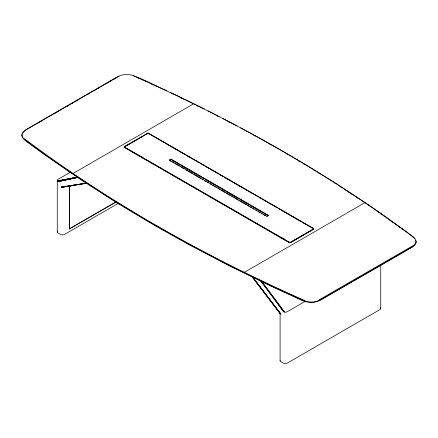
<?xml version="1.0" encoding="UTF-8"?>
<svg xmlns="http://www.w3.org/2000/svg" width="438" height="438" viewBox="0 0 438 438"><rect width="100%" height="100%" fill="white"/><g stroke="black" fill="none" stroke-linecap="round" stroke-linejoin="round"><path stroke-width="0.66" d="M416.095 242.367L415.706 239.794L414.107 237.604L406.311 231.636L372.24 207.453L336.844 184.031L306.896 165.438L279.537 149.336L251.478 133.639L222.553 118.353M21.905 135.03L22.322 133.628M416.095 241.94C416.023 244.771 413.373 246.528 411.2 247.848L320.298 300.287L316.778 301.7L313.175 302.412L309.485 302.417L305.719 301.727L301.87 300.337L271.1 286.206L229.928 266.118L190.081 245.264L155.003 225.647L117.685 203.336L81.687 180.259L43.926 154.214L25.634 140.855L22.694 137.899L21.9 135.742L22.048 133.902L23.274 131.822L25.716 129.79L116.546 77.307C120.855 74.75 126.111 73.825 131.017 74.936C143.44 78.977 154.915 85.596 166.9 90.765M415.952 242.641L414.047 245.406L411.2 247.426L320.298 299.866L316.778 301.273L313.175 301.985L309.485 301.996L305.719 301.3L301.87 299.91L271.1 285.784L226.249 263.829L186.522 242.904L148.121 221.223L107.737 196.689L68.925 171.253L47.014 155.994L25.634 140.428L23.225 138.205L21.9 135.315M22.732 132.938L23.274 132.249M23.953 131.564L24.769 130.885M25.245 130.294L118.939 76.201M412.755 245.827L319.061 299.92M38.309 122.903L39.458 122.24M40.608 121.578L41.758 120.91M54.991 113.272L56.141 112.61M57.29 111.942L58.44 111.279M66.494 106.631L67.649 105.963M71.673 103.642L72.823 102.974M74.553 101.977L77.427 100.318M88.356 94.006L89.511 93.343M95.26 90.025L96.409 89.357M97.564 88.695L98.714 88.033M106.768 83.379L108.493 82.382M109.642 81.72L110.792 81.057M114.247 79.064L115.397 78.397M70.584 172.096L58.139 179.279A2.995 1.73 0 0 0 57.362 180.949L77.345 177.204M124.157 146.807L148.099 132.988L313.843 228.674L313.843 228.992L289.901 242.816L124.157 147.124L124.157 146.807L289.901 242.499L313.843 228.674M124.157 147.124L131.75 142.744M132.917 142.071L137.006 139.711M138.173 139.038L139.339 138.359M140.51 137.685L142.262 136.678M143.429 135.999L144.595 135.326M145.766 134.652L148.099 132.988M116.136 201.945L69.374 228.943L69.297 186.9L71.668 185.537M69.297 186.9L71.739 185.575M171.028 159.087L171.028 159.728L169.369 160.68L169.369 160.045L171.028 159.087L268.631 215.436L268.631 215.759L171.028 159.405L169.369 160.363M69.297 228.899L116.059 201.902M117.921 203.571L64.583 234.363A2.995 1.73 0 0 1 60.351 234.363L58.139 233.087A2.995 1.73 0 0 1 57.663 231.001M169.369 160.045L266.972 216.394L268.631 215.436M280.878 238.141L282.056 237.456M283.156 239.482L284.339 238.798M244.344 272.332L364.92 202.663M305.784 301.043L287.416 311.648A2.995 1.73 0 0 1 284.519 312.097L260.949 280.758M58.139 181.726L77.98 177.434M77.411 177.286L57.663 181.365L78.041 177.198M57.487 181.162L77.4 177.149M57.362 180.949L77.351 177.067M61.692 187.294L86.582 183.232L61.32 187.223L61.692 187.294A2.995 1.73 0 0 0 64.583 186.851M86.417 183.155L60.97 187.125L86.483 183.15M133.579 75.703L182.027 97.981M304.421 300.413C205.767 256.635 110.781 203.621 24.391 138.742M137.242 77.559L138.906 78.303M141.118 79.305L142.783 80.055M144.989 81.057L146.648 81.807M151.603 84.074L153.251 84.835M155.446 85.843L157.083 86.604M170.645 92.61L204.382 108.996M171.242 93.245L172.862 94.017M180.412 97.63L182.027 98.408M183.1 98.928L184.705 99.705M185.696 99.837L219.071 116.464M197.505 105.991L199.093 106.779M207.941 110.874L237.182 125.941M216.46 115.55L218.025 116.355M228.16 121.611L229.972 122.558M240.577 127.847C300.747 160.166 359.083 196.197 413.609 237.38M253.837 135.358L255.02 136.004M269.677 144.157L270.843 144.814M193.656 103.784L73.08 173.453M149.281 133.99L150.469 134.674M151.652 135.353L153.426 136.382M154.609 137.061L155.797 137.746M156.979 138.43L158.753 139.454M159.936 140.138L164.08 142.531M165.263 143.215L169.407 145.608M170.596 146.292L172.369 147.316M173.552 148L177.697 150.393M178.879 151.077L185.389 154.833M186.577 155.517L190.716 157.91M191.904 158.594L193.678 159.618M194.861 160.303L196.049 160.987M197.231 161.671L199.005 162.695M200.188 163.379L201.376 164.064M203.15 165.088L204.332 165.772M205.515 166.456L207.294 167.48M208.477 168.165L209.66 168.849M210.842 169.528L212.622 170.557M213.804 171.236L217.949 173.629M219.131 174.313L223.276 176.706M224.459 177.39L226.232 178.414M227.421 179.098L231.56 181.491M232.748 182.175L244.585 189.008M245.767 189.692L246.95 190.377M248.729 191.401L252.874 193.793M254.056 194.477L255.239 195.162M257.013 196.186L258.201 196.87M259.384 197.554L261.157 198.578M262.34 199.263L263.528 199.947M264.711 200.631L266.485 201.655M267.673 202.34L268.855 203.024M270.038 203.703L271.812 204.732M273 205.417L277.139 207.804M278.327 208.488L280.101 209.517M281.284 210.196L285.428 212.589M286.611 213.273L298.453 220.111M299.636 220.79L300.818 221.475M302.592 222.504L306.737 224.891M307.919 225.575L309.108 226.26M310.881 227.284L312.064 227.968M172.802 160.751L174.576 161.775M175.758 162.46L179.898 164.847M181.086 165.531L187.59 169.287M188.773 169.971L192.912 172.364M194.094 173.043L195.874 174.072M197.056 174.751L198.239 175.435M199.421 176.12L201.195 177.144M202.378 177.828L203.56 178.507M205.334 179.536L206.517 180.215M207.7 180.899L209.479 181.923M210.662 182.608L211.844 183.292M213.027 183.971L214.801 185M215.983 185.679L217.166 186.364M218.348 187.048L220.122 188.072M221.305 188.756L225.45 191.143M226.632 191.828L238.464 198.66M240.238 199.684L241.42 200.369M242.603 201.047L246.742 203.44M247.924 204.124L249.107 204.809M250.886 205.833L252.069 206.512M253.252 207.196L255.025 208.22M256.208 208.904L257.391 209.588M258.573 210.273L260.347 211.297M261.53 211.976L262.712 212.66M263.9 213.344L265.674 214.368M266.857 215.053L268.04 215.737M169.96 160.708L171.143 161.387M172.326 162.071L174.1 163.095M175.288 163.779L179.427 166.172M180.609 166.851L184.157 168.904M185.931 169.928L192.441 173.683M193.623 174.368L200.719 178.463M201.902 179.147L203.09 179.832M204.864 180.856L206.046 181.54M207.229 182.219L208.411 182.903M210.185 183.927L211.368 184.612M212.55 185.296L214.324 186.32M215.507 187.004L216.695 187.683M217.878 188.367L219.652 189.391M220.834 190.076L224.973 192.468M226.156 193.147L230.3 195.54M231.483 196.224L233.257 197.248M234.439 197.932L238.579 200.319M239.761 201.004L246.271 204.76M247.454 205.444L251.593 207.836M252.775 208.515L253.958 209.2M255.732 210.224L256.914 210.908M258.102 211.592L259.876 212.616M261.059 213.301L262.242 213.985M263.424 214.664L265.198 215.688M286.441 153.749L287.585 154.417M298.42 160.79L300.123 161.797M303.518 163.828L304.645 164.502M313.63 169.949L314.747 170.634M318.645 173.032L320.315 174.061M334.654 183.062L335.749 183.757M340.112 186.555L341.744 187.606M345.544 190.065L346.628 190.771M348.248 191.828L349.327 192.534M350.942 193.591L352.021 194.302M356.313 197.138L357.917 198.206M368.019 205L369.075 205.718M373.817 208.964L374.868 209.682M376.959 211.132L378.531 212.216M380.096 213.306L381.662 214.401M383.223 215.491L384.783 216.586M386.338 217.681L387.373 218.414M389.442 219.876L390.472 220.61M392.53 222.077L393.559 222.811M395.613 224.289L396.636 225.023M399.193 226.873L400.217 227.612M402.254 229.09L403.272 229.835M412.366 236.542L414.775 238.765M280.972 314.221L252.469 277.046M252.496 277.15L280.709 314.051M252.419 276.986L280.32 313.663L257.101 282.997M252.562 277.019L256.274 281.913M252.48 276.92L280.32 313.663M261.437 281.147L284.519 312.097M415.706 240.221L416.1 241.656M380.737 265.165L380.737 308.418M289.901 242.499L289.901 242.816M280.09 360.518L280.09 313A2.995 1.73 0 0 0 280.194 313.449M266.972 216.394L266.972 216.717M141.928 156.749L141.928 158.058M69.374 186.944L69.374 228.943M57.263 180.5L57.263 231.866M280.117 360.293A2.995 1.73 0 0 0 280.972 361.739L283.178 363.014A2.995 1.73 0 0 0 287.416 363.014L379.861 309.639A2.995 1.73 0 0 0 380.337 307.553M313.351 228.543A1.56 0.903 0 0 1 313.104 229.632L291.007 242.389A1.56 0.903 0 0 1 288.795 242.389L124.896 147.765A1.56 0.903 0 0 1 124.896 146.489L146.993 133.732A1.56 0.903 0 0 1 147.896 133.475M313.241 228.444A1.56 0.903 0 0 0 313.104 228.357L149.205 133.732A1.56 0.903 0 0 0 148.696 133.535M77.876 177.319L57.882 181.556L77.865 177.352M283.797 311.927L260.78 280.736L283.797 311.927"/></g></svg>
